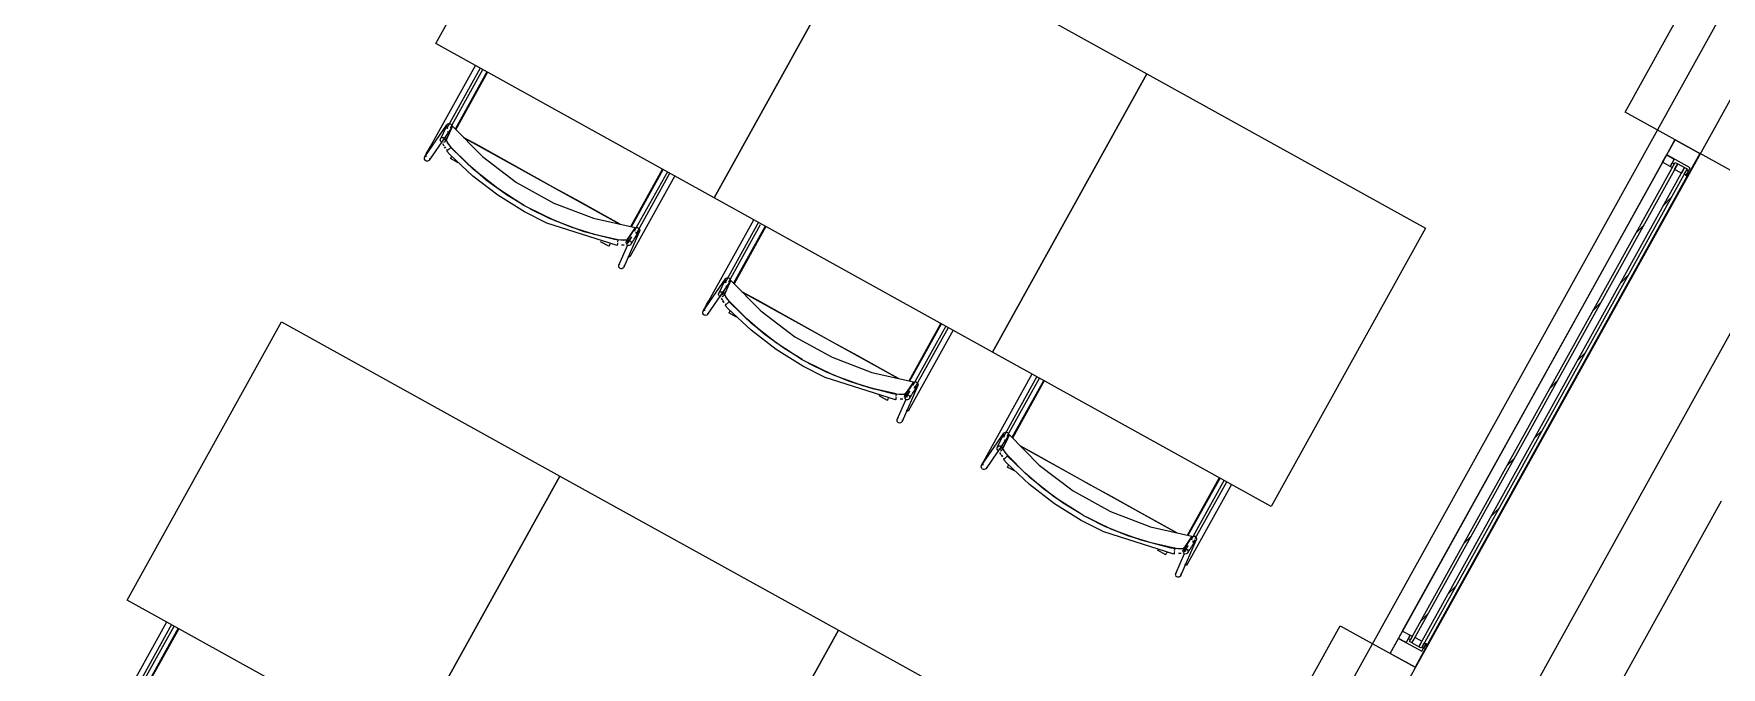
# Model space of a CAD drawing. Header units: metres. Extents: x 3.2 to 22.3, y 0.7 to 22.8.
# Drawn here: x 17.184 to 18.541, y 10.132 to 10.642 of the extents above; entities that cross this region are included whole.
import ezdxf

# ---------------------------------------------------------------- set-up
doc = ezdxf.new("R2010")
doc.units = ezdxf.units.M
for name, color, linetype in [('ARREDI', 9, 'Continuous'), ('INFISSI_VETRATE', 4, 'Continuous'), ('PARETI_STRUTTURE', 7, 'Continuous')]:
    doc.layers.add(name, color=color, linetype=linetype)

msp = doc.modelspace()

# ---------------------------------------------------------------- linework, layer by layer
at = {"layer": 'ARREDI'}
for points in [[(17.6312, 10.8579), (17.8551, 10.7339), (17.731, 10.51), (17.5072, 10.6341)], [(17.8551, 10.7339), (18.0789, 10.6098), (17.9548, 10.3859), (17.731, 10.51)], [(18.0789, 10.6098), (18.3028, 10.4857), (18.1787, 10.2618), (17.9548, 10.3859)], [(18.4969, 10.5446), (18.5036, 10.5567), (18.5235, 10.5456), (18.5134, 10.5273), (18.5122, 10.5279), (18.5157, 10.5341)], [(18.4969, 10.5446), (18.5029, 10.5412), (18.4996, 10.5353), (18.4935, 10.5386)], [(18.5013, 10.5343), (18.4996, 10.5353), (18.5012, 10.5381), (18.5029, 10.5372)], [(18.5087, 10.5299), (18.5032, 10.5329), (18.5057, 10.5374), (18.5112, 10.5343)], [(18.5143, 10.5316), (18.5124, 10.5282), (18.5109, 10.529), (18.5129, 10.5324)], [(17.6674, 10.4861), (17.667, 10.4831)], [(17.3831, 10.4103), (17.6069, 10.2862), (17.4828, 10.0623), (17.259, 10.1864)], [(17.8912, 10.362), (17.8908, 10.359)], [(17.6069, 10.2862), (17.8308, 10.1621), (17.7067, 9.9382), (17.4828, 10.0623)], [(18.1151, 10.2379), (18.1147, 10.2349)], [(17.8308, 10.1621), (18.0546, 10.038), (17.9305, 9.8142), (17.7067, 9.9382)], [(18.2812, 10.1556), (18.3, 10.1452), (18.3035, 10.1514), (18.3046, 10.1507), (18.2945, 10.1324), (18.2745, 10.1435)], [(18.2812, 10.1556), (18.2845, 10.1615), (18.2906, 10.1582), (18.2873, 10.1522)], [(18.2923, 10.1573), (18.2907, 10.1544), (18.289, 10.1553), (18.2906, 10.1582)], [(18.3, 10.1533), (18.2975, 10.1488), (18.292, 10.1519), (18.2945, 10.1564)], [(18.3014, 10.1477), (18.3, 10.1484), (18.3019, 10.1519), (18.3033, 10.1511)]]:
    msp.add_lwpolyline(points, close=True, dxfattribs=at)
for points in [[(17.5482, 10.6114), (17.5227, 10.5653)], [(17.5168, 10.5658), (17.5162, 10.5663), (17.5159, 10.5669), (17.5158, 10.5677), (17.5159, 10.5684), (17.5161, 10.5688), (17.5161, 10.5689), (17.5163, 10.5691), (17.5169, 10.5695), (17.5176, 10.5697)], [(17.5176, 10.5698), (17.5183, 10.5697), (17.519, 10.5695), (17.5196, 10.569), (17.52, 10.5683), (17.5201, 10.5676), (17.5199, 10.5668)], [(17.5125, 10.5544), (17.5117, 10.5547), (17.5112, 10.5552), (17.5108, 10.5558), (17.5107, 10.5566), (17.5107, 10.5566), (17.5108, 10.5573), (17.5109, 10.5574), (17.5112, 10.5579), (17.5118, 10.5584), (17.5125, 10.5586)], [(17.5125, 10.5586), (17.5132, 10.5586), (17.514, 10.5583), (17.5145, 10.5578), (17.5149, 10.5572), (17.515, 10.5565), (17.515, 10.5565), (17.5149, 10.5558), (17.5148, 10.5556), (17.5145, 10.5551), (17.5139, 10.5547), (17.5132, 10.5544)], [(17.5159, 10.5611), (17.5152, 10.5596), (17.5136, 10.5561)], [(17.5195, 10.5505), (17.5179, 10.5525), (17.5166, 10.5543), (17.5159, 10.5558), (17.5157, 10.5567)], [(17.5195, 10.5505), (17.518, 10.5524), (17.5167, 10.5543), (17.5159, 10.5558), (17.5158, 10.5566), (17.5182, 10.5621), (17.5206, 10.5675), (17.5447, 10.5431), (17.572, 10.5224), (17.602, 10.5058), (17.634, 10.4936), (17.6674, 10.4861), (17.6641, 10.4812), (17.6608, 10.4763)], [(17.5169, 10.5634), (17.5165, 10.5625)], [(17.5206, 10.5674), (17.5188, 10.566)], [(17.6553, 10.4888), (17.6427, 10.4958), (17.6226, 10.5069), (17.6024, 10.5181), (17.5822, 10.5293), (17.562, 10.5405), (17.5419, 10.5517), (17.5293, 10.5586)], [(17.5293, 10.5586), (17.6552, 10.4888)], [(17.5005, 10.5395), (17.4997, 10.5395), (17.499, 10.5398), (17.4985, 10.5403), (17.4981, 10.541), (17.498, 10.5417), (17.4981, 10.5424), (17.4983, 10.5429), (17.4983, 10.5429), (17.4985, 10.5431), (17.4991, 10.5435), (17.4998, 10.5438)], [(17.5028, 10.5513), (17.5028, 10.5513), (17.5029, 10.5513), (17.5031, 10.5511), (17.5036, 10.5509)], [(17.5042, 10.5506), (17.5036, 10.5509)], [(17.5129, 10.5533), (17.5137, 10.5518)], [(17.5136, 10.5519), (17.5129, 10.5533)], [(17.5142, 10.5511), (17.515, 10.5499)], [(17.5149, 10.55), (17.5142, 10.551)], [(17.5158, 10.5489), (17.5165, 10.5481)], [(17.5181, 10.5495), (17.5176, 10.549), (17.517, 10.5485), (17.5161, 10.5478), (17.5159, 10.5476)], [(17.5159, 10.5475), (17.5159, 10.5476)], [(17.5181, 10.5495), (17.5186, 10.55), (17.5189, 10.5503), (17.5191, 10.5504)], [(17.52, 10.5435), (17.5197, 10.5429), (17.5193, 10.5423), (17.5191, 10.5419), (17.519, 10.5416)], [(17.5781, 10.5039), (17.5638, 10.5126), (17.548, 10.524), (17.5333, 10.5367), (17.5195, 10.5505)], [(17.5781, 10.5039), (17.5639, 10.5125), (17.5481, 10.524), (17.5333, 10.5366), (17.5196, 10.5504)], [(17.5023, 10.5416), (17.5021, 10.5409), (17.5019, 10.5404), (17.5019, 10.5404), (17.5018, 10.5402), (17.5012, 10.5398), (17.5005, 10.5395)], [(17.6645, 10.4867), (17.69, 10.5328)], [(17.5976, 10.4938), (17.583, 10.5012)], [(17.583, 10.5012), (17.5976, 10.4938)], [(17.6534, 10.4762), (17.6345, 10.4805), (17.6159, 10.4864), (17.5981, 10.4936)], [(17.6536, 10.4762), (17.6346, 10.4805), (17.616, 10.4864), (17.5982, 10.4936)], [(17.6535, 10.4745), (17.6536, 10.4751), (17.6537, 10.4756), (17.6537, 10.4758)], [(17.6608, 10.4763), (17.66, 10.4759), (17.6583, 10.4758), (17.656, 10.4759), (17.6536, 10.4762)], [(17.6608, 10.4763), (17.66, 10.4759), (17.6584, 10.4757), (17.6561, 10.4759), (17.6536, 10.4762)], [(17.6601, 10.4736), (17.6601, 10.4744), (17.6604, 10.4749), (17.6605, 10.475), (17.661, 10.4755), (17.661, 10.4755), (17.6617, 10.4758), (17.6624, 10.4758), (17.6631, 10.4756), (17.6637, 10.4752), (17.6641, 10.4745)], [(17.6644, 10.4785), (17.6636, 10.4773), (17.6602, 10.4724)], [(17.6672, 10.4852), (17.6677, 10.4857), (17.6684, 10.486), (17.6692, 10.486), (17.6699, 10.4858), (17.6705, 10.4854), (17.6709, 10.4848)], [(17.6709, 10.4848), (17.6711, 10.484), (17.671, 10.4833), (17.6709, 10.4831), (17.6709, 10.483), (17.6707, 10.4826), (17.6701, 10.4821), (17.6694, 10.4818), (17.6687, 10.4818), (17.668, 10.482)], [(17.772, 10.4873), (17.7465, 10.4413)], [(17.6463, 10.471), (17.6465, 10.4713), (17.6467, 10.4717), (17.647, 10.4723), (17.6474, 10.4729)], [(17.6533, 10.4738), (17.6532, 10.473), (17.6531, 10.4724), (17.653, 10.4719), (17.653, 10.4716), (17.653, 10.4716), (17.653, 10.4716), (17.653, 10.4718)], [(17.6586, 10.472), (17.6578, 10.4719), (17.6565, 10.472)], [(17.6578, 10.4719), (17.6565, 10.472)], [(17.6642, 10.4745), (17.6643, 10.4738), (17.6642, 10.4731), (17.664, 10.4725), (17.6639, 10.4724), (17.6634, 10.4719), (17.6634, 10.4719), (17.6627, 10.4716), (17.662, 10.4716), (17.6612, 10.4718), (17.6607, 10.4723)], [(17.6623, 10.4629), (17.6618, 10.4632)], [(17.663, 10.4625), (17.6628, 10.4626), (17.6623, 10.4629)], [(17.6631, 10.4625), (17.6631, 10.4625)], [(17.6544, 10.4542), (17.6542, 10.4549), (17.6543, 10.4557), (17.6544, 10.4559), (17.6544, 10.4559), (17.6546, 10.4563), (17.6551, 10.4569)], [(17.6583, 10.4559), (17.6585, 10.4552), (17.6584, 10.4544), (17.6583, 10.4542), (17.6583, 10.4542), (17.6581, 10.4538), (17.6575, 10.4533), (17.6568, 10.453), (17.6561, 10.4529), (17.6554, 10.4531), (17.6548, 10.4536), (17.6544, 10.4542)], [(17.7363, 10.4304), (17.7356, 10.4306), (17.735, 10.4311), (17.7346, 10.4318), (17.7345, 10.4325), (17.7345, 10.4325), (17.7347, 10.4332), (17.7347, 10.4333), (17.735, 10.4338), (17.7356, 10.4343), (17.7363, 10.4345)], [(17.7363, 10.4345), (17.7371, 10.4345), (17.7378, 10.4342), (17.7384, 10.4338), (17.7387, 10.4331), (17.7389, 10.4324), (17.7389, 10.4324), (17.7387, 10.4317), (17.7387, 10.4315), (17.7383, 10.431), (17.7378, 10.4306), (17.737, 10.4303)], [(17.7373, 10.4316), (17.739, 10.4355), (17.7397, 10.437)], [(17.7407, 10.4417), (17.7401, 10.4422), (17.7397, 10.4429), (17.7396, 10.4436), (17.7398, 10.4443), (17.74, 10.4448), (17.74, 10.4448), (17.7401, 10.445), (17.7407, 10.4454), (17.7414, 10.4457)], [(17.7434, 10.4264), (17.7418, 10.4283), (17.7405, 10.4302), (17.7397, 10.4317), (17.7396, 10.4326), (17.742, 10.438), (17.7444, 10.4434), (17.7685, 10.419), (17.7958, 10.3983), (17.8258, 10.3817), (17.8578, 10.3695), (17.8912, 10.362), (17.8879, 10.3571), (17.8846, 10.3522)], [(17.7408, 10.4393), (17.7404, 10.4384)], [(17.7414, 10.4457), (17.7422, 10.4457), (17.7429, 10.4454), (17.7434, 10.4449), (17.7438, 10.4442), (17.7439, 10.4435), (17.7438, 10.4427)], [(17.7444, 10.4434), (17.7427, 10.4419)], [(17.8791, 10.3647), (17.8666, 10.3717), (17.8464, 10.3828), (17.8262, 10.394), (17.806, 10.4052), (17.7858, 10.4164), (17.7657, 10.4276), (17.7532, 10.4345)], [(17.7532, 10.4345), (17.8791, 10.3647)], [(17.7267, 10.4272), (17.7267, 10.4272), (17.7267, 10.4272), (17.727, 10.427), (17.7274, 10.4268)], [(17.728, 10.4265), (17.7274, 10.4268)], [(17.7375, 10.4278), (17.7367, 10.4292)], [(17.7368, 10.4292), (17.7375, 10.4277)], [(17.738, 10.427), (17.7388, 10.4258)], [(17.7388, 10.4259), (17.738, 10.427)], [(17.7434, 10.4264), (17.7417, 10.4284), (17.7404, 10.4303), (17.7397, 10.4317), (17.7396, 10.4326)], [(17.7397, 10.4248), (17.7404, 10.424)], [(17.7397, 10.4235), (17.7398, 10.4235)], [(17.742, 10.4254), (17.7414, 10.4249), (17.7409, 10.4244), (17.74, 10.4237), (17.7398, 10.4235)], [(17.742, 10.4254), (17.7424, 10.4259), (17.7428, 10.4262), (17.743, 10.4263)], [(17.8018, 10.3799), (17.7877, 10.3885), (17.7719, 10.3999), (17.7571, 10.4126), (17.7434, 10.4264)], [(17.8018, 10.3799), (17.7877, 10.3885), (17.7719, 10.3999), (17.7572, 10.4125), (17.7435, 10.4263)], [(17.7243, 10.4154), (17.7236, 10.4155), (17.7229, 10.4157), (17.7223, 10.4162), (17.7219, 10.4169), (17.7218, 10.4176), (17.7219, 10.4184), (17.7222, 10.4188), (17.7222, 10.4188), (17.7223, 10.419), (17.7229, 10.4195), (17.7236, 10.4197)], [(17.7261, 10.4175), (17.726, 10.4168), (17.7257, 10.4164), (17.7257, 10.4163), (17.7256, 10.4161), (17.725, 10.4157), (17.7243, 10.4154)], [(17.7439, 10.4194), (17.7435, 10.4188), (17.7432, 10.4182), (17.7429, 10.4178), (17.7428, 10.4176)], [(17.8883, 10.3627), (17.9138, 10.4087)], [(17.8214, 10.3698), (17.8068, 10.3771)], [(17.8068, 10.3771), (17.8214, 10.3697)], [(17.8773, 10.3522), (17.8583, 10.3565), (17.8398, 10.3623), (17.822, 10.3695)], [(17.8774, 10.3521), (17.8584, 10.3564), (17.8398, 10.3623), (17.822, 10.3695)], [(17.8882, 10.3545), (17.8874, 10.3533), (17.8841, 10.3483)], [(17.891, 10.3611), (17.8916, 10.3616), (17.8923, 10.3619), (17.893, 10.362), (17.8937, 10.3618), (17.8943, 10.3613), (17.8948, 10.3607)], [(17.8948, 10.3607), (17.8949, 10.3599), (17.8948, 10.3592), (17.8948, 10.359), (17.8948, 10.359), (17.8945, 10.3585), (17.894, 10.358), (17.8933, 10.3577), (17.8925, 10.3577), (17.8918, 10.3579)], [(17.9959, 10.3632), (17.9704, 10.3172)], [(17.8702, 10.347), (17.8703, 10.3472), (17.8705, 10.3476), (17.8709, 10.3482), (17.8712, 10.3488)], [(17.8772, 10.3497), (17.8771, 10.349), (17.877, 10.3483), (17.8769, 10.3478), (17.8768, 10.3475), (17.8768, 10.3475), (17.8768, 10.3475), (17.8769, 10.3477)], [(17.8773, 10.3504), (17.8774, 10.351), (17.8775, 10.3515), (17.8775, 10.3517)], [(17.8846, 10.3522), (17.8838, 10.3518), (17.8821, 10.3517), (17.8798, 10.3518), (17.8774, 10.3521)], [(17.8846, 10.3522), (17.8839, 10.3518), (17.8822, 10.3517), (17.88, 10.3518), (17.8774, 10.3521)], [(17.8825, 10.3479), (17.8816, 10.3479), (17.8804, 10.3479)], [(17.8817, 10.3478), (17.8804, 10.3479)], [(17.8839, 10.3496), (17.884, 10.3503), (17.8842, 10.3508), (17.8843, 10.351), (17.8848, 10.3515), (17.8848, 10.3515), (17.8855, 10.3517), (17.8863, 10.3518), (17.887, 10.3515), (17.8876, 10.3511), (17.888, 10.3505)], [(17.888, 10.3504), (17.8882, 10.3497), (17.8881, 10.349), (17.8879, 10.3485), (17.8878, 10.3483), (17.8873, 10.3479), (17.8872, 10.3478), (17.8865, 10.3476), (17.8858, 10.3475), (17.8851, 10.3478), (17.8845, 10.3482)], [(17.8862, 10.3388), (17.8856, 10.3391)], [(17.8782, 10.3301), (17.878, 10.3309), (17.8781, 10.3316), (17.8782, 10.3318), (17.8782, 10.3318), (17.8784, 10.3323), (17.879, 10.3328)], [(17.8822, 10.3318), (17.8823, 10.3311), (17.8822, 10.3303), (17.8822, 10.3301), (17.8822, 10.3301), (17.8819, 10.3297), (17.8814, 10.3292), (17.8807, 10.3289), (17.8799, 10.3288), (17.8792, 10.3291), (17.8786, 10.3295), (17.8782, 10.3301)], [(17.8869, 10.3384), (17.8866, 10.3385), (17.8862, 10.3388)], [(17.8869, 10.3384), (17.8869, 10.3384)], [(17.9611, 10.3075), (17.9629, 10.3114), (17.9636, 10.3129)], [(17.9645, 10.3176), (17.9639, 10.3181), (17.9636, 10.3188), (17.9634, 10.3195), (17.9636, 10.3202), (17.9638, 10.3207), (17.9638, 10.3207), (17.964, 10.3209), (17.9646, 10.3213), (17.9653, 10.3216)], [(17.9672, 10.3024), (17.9656, 10.3042), (17.9643, 10.3061), (17.9636, 10.3076), (17.9634, 10.3085), (17.9659, 10.3139), (17.9683, 10.3193), (17.9923, 10.2949), (18.0197, 10.2742), (18.0496, 10.2576), (18.0817, 10.2454), (18.115, 10.2379), (18.1118, 10.233), (18.1085, 10.2281)], [(17.9646, 10.3152), (17.9642, 10.3144)], [(17.9653, 10.3216), (17.966, 10.3216), (17.9667, 10.3213), (17.9673, 10.3208), (17.9676, 10.3201), (17.9678, 10.3194), (17.9676, 10.3187)], [(17.9683, 10.3193), (17.9665, 10.3178)], [(17.9505, 10.3031), (17.9505, 10.3031), (17.9505, 10.3031), (17.9508, 10.303), (17.9513, 10.3027)], [(17.9518, 10.3024), (17.9513, 10.3027)], [(17.9601, 10.3063), (17.9594, 10.3065), (17.9589, 10.307), (17.9585, 10.3077), (17.9584, 10.3084), (17.9584, 10.3085), (17.9585, 10.3091), (17.9586, 10.3092), (17.9589, 10.3097), (17.9595, 10.3102), (17.9602, 10.3104)], [(17.9602, 10.3104), (17.9609, 10.3104), (17.9616, 10.3102), (17.9622, 10.3097), (17.9626, 10.309), (17.9627, 10.3083), (17.9627, 10.3083), (17.9626, 10.3076), (17.9625, 10.3074), (17.9622, 10.307), (17.9616, 10.3065), (17.9609, 10.3063)], [(17.9613, 10.3037), (17.9606, 10.3052)], [(17.9606, 10.3051), (17.9614, 10.3036)], [(17.9619, 10.3029), (17.9627, 10.3017)], [(17.9626, 10.3018), (17.9619, 10.3029)], [(17.9672, 10.3024), (17.9656, 10.3043), (17.9643, 10.3062), (17.9635, 10.3076), (17.9634, 10.3085)], [(17.9635, 10.3008), (17.9642, 10.2999)], [(17.9658, 10.3014), (17.9653, 10.3009), (17.9647, 10.3004), (17.9638, 10.2996), (17.9636, 10.2994)], [(17.9636, 10.2994), (17.9636, 10.2994)], [(17.9658, 10.3014), (17.9663, 10.3018), (17.9666, 10.3021), (17.9668, 10.3022)], [(18.0258, 10.2557), (18.0115, 10.2644), (17.9957, 10.2758), (17.9809, 10.2885), (17.9672, 10.3024)], [(18.0258, 10.2557), (18.0115, 10.2644), (17.9958, 10.2758), (17.981, 10.2884), (17.9673, 10.3022)], [(18.0299, 10.2811), (18.0097, 10.2923), (17.9895, 10.3035), (17.977, 10.3104)], [(17.977, 10.3104), (18.1029, 10.2406)], [(17.9481, 10.2914), (17.9474, 10.2914), (17.9467, 10.2917), (17.9461, 10.2922), (17.9458, 10.2928), (17.9456, 10.2935), (17.9458, 10.2943), (17.946, 10.2947), (17.946, 10.2947), (17.9462, 10.2949), (17.9468, 10.2954), (17.9475, 10.2956)], [(17.95, 10.2934), (17.9498, 10.2927), (17.9496, 10.2923), (17.9496, 10.2923), (17.9494, 10.2921), (17.9489, 10.2916), (17.9481, 10.2914)], [(17.9677, 10.2954), (17.9673, 10.2947), (17.967, 10.2941), (17.9668, 10.2937), (17.9667, 10.2935)], [(18.0304, 10.2808), (18.0501, 10.2699), (18.0703, 10.2587), (18.0901, 10.2478)], [(18.1121, 10.2386), (18.1377, 10.2846)], [(18.0452, 10.2457), (18.0307, 10.253)], [(18.0307, 10.253), (18.0453, 10.2457)], [(18.1011, 10.2281), (18.0822, 10.2324), (18.0636, 10.2382), (18.0458, 10.2454)], [(18.1013, 10.228), (18.0823, 10.2324), (18.0637, 10.2382), (18.0459, 10.2454)], [(18.1029, 10.2406), (18.0904, 10.2476)], [(18.1149, 10.237), (18.1154, 10.2376), (18.1161, 10.2378), (18.1169, 10.2379), (18.1176, 10.2377), (18.1182, 10.2372), (18.1186, 10.2366)], [(18.1186, 10.2366), (18.1188, 10.2359), (18.1187, 10.2351), (18.1186, 10.2349), (18.1186, 10.2349), (18.1183, 10.2345), (18.1178, 10.2339), (18.1171, 10.2337), (18.1164, 10.2336), (18.1156, 10.2338)], [(18.094, 10.2229), (18.0941, 10.2231), (18.0944, 10.2235), (18.0947, 10.2241), (18.0951, 10.2247)], [(18.101, 10.2256), (18.1009, 10.2249), (18.1008, 10.2242), (18.1007, 10.2237), (18.1007, 10.2234), (18.1007, 10.2234), (18.1007, 10.2234), (18.1007, 10.2236)], [(18.1011, 10.2263), (18.1013, 10.227), (18.1013, 10.2274), (18.1014, 10.2276)], [(18.1085, 10.2281), (18.1077, 10.2277), (18.106, 10.2276), (18.1037, 10.2277), (18.1013, 10.2281)], [(18.1085, 10.2281), (18.1077, 10.2277), (18.1061, 10.2276), (18.1038, 10.2277), (18.1013, 10.228)], [(18.1063, 10.2238), (18.1055, 10.2238), (18.1042, 10.2238)], [(18.1055, 10.2238), (18.1042, 10.2238)], [(18.1077, 10.2255), (18.1078, 10.2262), (18.1081, 10.2267), (18.1082, 10.2269), (18.1087, 10.2274), (18.1087, 10.2274), (18.1094, 10.2276), (18.1101, 10.2277), (18.1108, 10.2275), (18.1114, 10.227), (18.1118, 10.2264)], [(18.112, 10.2304), (18.1112, 10.2292), (18.1079, 10.2243)], [(18.1118, 10.2264), (18.112, 10.2256), (18.1119, 10.2249), (18.1117, 10.2244), (18.1116, 10.2242), (18.1111, 10.2238), (18.1111, 10.2238), (18.1104, 10.2235), (18.1097, 10.2234), (18.1089, 10.2237), (18.1083, 10.2241)], [(18.102, 10.2061), (18.1019, 10.2068), (18.102, 10.2075), (18.102, 10.2077), (18.102, 10.2078), (18.1023, 10.2082), (18.1028, 10.2087)], [(18.106, 10.2077), (18.1062, 10.207), (18.1061, 10.2063), (18.106, 10.206), (18.106, 10.206), (18.1058, 10.2056), (18.1052, 10.2051), (18.1045, 10.2048), (18.1038, 10.2048), (18.103, 10.205), (18.1024, 10.2054), (18.102, 10.206)], [(18.11, 10.2147), (18.1094, 10.215)], [(18.1107, 10.2143), (18.1105, 10.2145), (18.11, 10.2147)], [(18.1108, 10.2143), (18.1108, 10.2143)], [(17.3, 10.1637), (17.2745, 10.1177)]]:
    msp.add_lwpolyline(points, dxfattribs=at)
at = {"layer": 'INFISSI_VETRATE'}
for points in [[(18.5005, 10.5102), (18.4945, 10.5041)], [(18.4783, 10.4879), (18.4722, 10.4819)], [(18.4659, 10.4477), (18.4598, 10.4416)], [(18.4437, 10.4255), (18.4376, 10.4194)], [(18.4312, 10.3852), (18.4252, 10.3792)], [(18.409, 10.363), (18.403, 10.3569)], [(18.3966, 10.3227), (18.3906, 10.3167)], [(18.3744, 10.3005), (18.3683, 10.2945)], [(18.362, 10.2603), (18.3559, 10.2542)], [(18.3398, 10.238), (18.3337, 10.232)], [(18.3274, 10.1978), (18.3213, 10.1917)], [(18.3051, 10.1756), (18.2991, 10.1695)]]:
    msp.add_lwpolyline(points, dxfattribs=at)
at = {"layer": 'PARETI_STRUTTURE'}
for points in [[(21.7069, 16.288), (16.6481, 7.1621)], [(18.9283, 11.3567), (17.9308, 9.5574)], [(18.4891, 10.5647), (18.4633, 10.579), (18.6733, 10.9578)], [(18.7335, 10.9244), (18.7907, 10.8928), (18.5807, 10.5139), (18.5236, 10.5456)], [(17.5028, 10.5513), (17.5389, 10.6165)], [(17.5427, 10.6144), (17.5156, 10.5654)], [(17.519, 10.5664), (17.5449, 10.6132)], [(17.5487, 10.6111), (17.5231, 10.5649)], [(17.4983, 10.5429), (17.5161, 10.5688)], [(17.5197, 10.5664), (17.5019, 10.5404)], [(17.5159, 10.5681), (17.5109, 10.5574)], [(17.5143, 10.5579), (17.5152, 10.5596)], [(17.5198, 10.5662), (17.5198, 10.5661), (17.5197, 10.566), (17.5197, 10.5658), (17.5196, 10.5657), (17.5195, 10.5656), (17.5195, 10.5655), (17.5194, 10.5654), (17.5194, 10.5653), (17.5193, 10.5651), (17.5193, 10.565), (17.5192, 10.5649), (17.5192, 10.5648), (17.519, 10.5645), (17.519, 10.5644), (17.5189, 10.5643), (17.5189, 10.5642), (17.5188, 10.5641), (17.5188, 10.5639), (17.5187, 10.5638), (17.5186, 10.5637), (17.5186, 10.5636), (17.5185, 10.5635), (17.5185, 10.5633), (17.5184, 10.5632), (17.5183, 10.563), (17.5183, 10.5629), (17.5182, 10.5628), (17.5181, 10.5626), (17.5181, 10.5625), (17.518, 10.5624), (17.518, 10.5623), (17.5179, 10.5622), (17.5179, 10.562), (17.5178, 10.5619), (17.5178, 10.5618), (17.5177, 10.5617), (17.5176, 10.5614), (17.5175, 10.5613), (17.5175, 10.5612), (17.5174, 10.5611), (17.5173, 10.561), (17.5173, 10.5609), (17.5172, 10.5607), (17.5172, 10.5606), (17.5171, 10.5605), (17.5171, 10.5604), (17.517, 10.5603), (17.517, 10.5602), (17.5168, 10.5599), (17.5168, 10.5598), (17.5167, 10.5597), (17.5167, 10.5596), (17.5166, 10.5594), (17.5166, 10.5593), (17.5165, 10.5592), (17.5165, 10.5591), (17.5164, 10.559), (17.5163, 10.5588), (17.5163, 10.5587), (17.5162, 10.5586), (17.5161, 10.5584), (17.5161, 10.5583), (17.516, 10.5581), (17.516, 10.558), (17.5159, 10.5579), (17.5158, 10.5578), (17.5158, 10.5577), (17.5157, 10.5575), (17.5157, 10.5574), (17.5156, 10.5573), (17.5155, 10.5571), (17.5154, 10.5569), (17.5154, 10.5568), (17.5153, 10.5567), (17.5153, 10.5566), (17.5152, 10.5565), (17.5152, 10.5563), (17.5151, 10.5562), (17.5151, 10.5561), (17.515, 10.556), (17.5149, 10.5559), (17.5149, 10.5558), (17.5148, 10.5556), (17.5148, 10.5556)], [(18.5235, 10.5456), (18.4891, 10.5647)], [(17.4982, 10.5427), (17.4988, 10.5439), (17.4995, 10.5453), (17.5011, 10.5481), (17.5028, 10.5513)], [(17.5784, 10.4987), (17.557, 10.5121), (17.5369, 10.5275), (17.5185, 10.5448), (17.5159, 10.5475)], [(17.5805, 10.5025), (17.578, 10.5039), (17.5569, 10.5174), (17.5372, 10.533), (17.5191, 10.5504)], [(18.5236, 10.5456), (18.409, 10.339)], [(18.4936, 10.5386), (18.5032, 10.5561)], [(17.5252, 10.5382), (17.519, 10.5416)], [(17.6639, 10.4869), (17.6895, 10.533)], [(17.6933, 10.5309), (17.667, 10.4836)], [(17.6698, 10.4836), (17.6954, 10.5297)], [(18.2845, 10.1616), (18.4936, 10.5386)], [(18.2847, 10.1618), (18.4934, 10.5384)], [(18.5057, 10.5374), (18.292, 10.1519), (18.2899, 10.153), (18.5036, 10.5385)], [(17.6992, 10.5276), (17.6631, 10.4625)], [(18.3046, 10.1507), (18.5134, 10.5273)], [(18.5134, 10.5273), (18.3046, 10.1507)], [(17.6537, 10.4758), (17.6508, 10.4764), (17.6265, 10.4827), (17.603, 10.4915), (17.5805, 10.5025)], [(17.653, 10.4716), (17.5965, 10.4896), (17.5784, 10.4987)], [(17.7267, 10.4272), (17.7628, 10.4924)], [(17.7666, 10.4903), (17.7394, 10.4414)], [(17.7428, 10.4423), (17.7683, 10.4884)], [(17.6463, 10.471), (17.6396, 10.4747)], [(17.6709, 10.4831), (17.6583, 10.4542)], [(17.6667, 10.4848), (17.6604, 10.4749)], [(17.6621, 10.4737), (17.664, 10.4779)], [(17.6631, 10.4766), (17.6626, 10.4757)], [(17.664, 10.4725), (17.6641, 10.4726), (17.6645, 10.4733), (17.6645, 10.4734), (17.6646, 10.4735), (17.6652, 10.4745), (17.6653, 10.4746), (17.6658, 10.4754), (17.6659, 10.4755), (17.666, 10.4756), (17.6666, 10.4766), (17.6667, 10.4767), (17.6672, 10.4775), (17.6672, 10.4776), (17.6673, 10.4777), (17.6679, 10.4787), (17.668, 10.4788), (17.6685, 10.4796), (17.6686, 10.4797), (17.6687, 10.4798), (17.6687, 10.4799), (17.6693, 10.4808), (17.6694, 10.4809), (17.6699, 10.4817), (17.6699, 10.4818), (17.67, 10.4819), (17.6701, 10.482), (17.6704, 10.4824), (17.6709, 10.4831)], [(17.6665, 10.4838), (17.6669, 10.4848)], [(17.6683, 10.4808), (17.6697, 10.4834)], [(17.7725, 10.487), (17.7469, 10.4408)], [(18.594, 10.4841), (18.489, 10.2947)], [(17.6543, 10.4559), (17.6614, 10.4722)], [(17.7222, 10.4188), (17.74, 10.4448)], [(17.7436, 10.4423), (17.7257, 10.4163)], [(17.7398, 10.444), (17.7347, 10.4333)], [(17.7381, 10.4339), (17.739, 10.4355)], [(17.7437, 10.4421), (17.7436, 10.442), (17.7436, 10.4419), (17.7435, 10.4418), (17.7434, 10.4416), (17.7434, 10.4415), (17.7433, 10.4414), (17.7433, 10.4413), (17.7432, 10.4412), (17.7432, 10.441), (17.7431, 10.4409), (17.7431, 10.4408), (17.743, 10.4407), (17.7429, 10.4406), (17.7429, 10.4404), (17.7428, 10.4403), (17.7428, 10.4402), (17.7427, 10.4401), (17.7426, 10.44), (17.7426, 10.4399), (17.7425, 10.4397), (17.7425, 10.4396), (17.7424, 10.4395), (17.7424, 10.4394), (17.7423, 10.4393), (17.7423, 10.4392), (17.7421, 10.4389), (17.7421, 10.4388), (17.742, 10.4387), (17.742, 10.4386), (17.7419, 10.4384), (17.7419, 10.4383), (17.7418, 10.4382), (17.7418, 10.4381), (17.7417, 10.438), (17.7416, 10.4378), (17.7416, 10.4377), (17.7415, 10.4376), (17.7414, 10.4374), (17.7414, 10.4373), (17.7413, 10.4371), (17.7412, 10.437), (17.7412, 10.4369), (17.7411, 10.4368), (17.7411, 10.4367), (17.741, 10.4365), (17.741, 10.4364), (17.7409, 10.4363), (17.7409, 10.4362), (17.7408, 10.4361), (17.7407, 10.4358), (17.7406, 10.4357), (17.7406, 10.4356), (17.7405, 10.4355), (17.7405, 10.4353), (17.7404, 10.4352), (17.7404, 10.4351), (17.7403, 10.435), (17.7402, 10.4349), (17.7402, 10.4348), (17.7401, 10.4346), (17.7401, 10.4345), (17.74, 10.4343), (17.7399, 10.4342), (17.7399, 10.434), (17.7398, 10.4339), (17.7397, 10.4338), (17.7397, 10.4337), (17.7396, 10.4336), (17.7396, 10.4335), (17.7395, 10.4333), (17.7395, 10.4332), (17.7393, 10.433), (17.7393, 10.4329), (17.7392, 10.4327), (17.7392, 10.4326), (17.7391, 10.4325), (17.7391, 10.4324), (17.739, 10.4323), (17.739, 10.4322), (17.7389, 10.432), (17.7388, 10.4319), (17.7388, 10.4318), (17.7387, 10.4317), (17.7387, 10.4316), (17.7387, 10.4315)], [(17.722, 10.4186), (17.7226, 10.4198), (17.7234, 10.4212), (17.7249, 10.4241), (17.7267, 10.4272)], [(17.8023, 10.3746), (17.7808, 10.388), (17.7607, 10.4034), (17.7423, 10.4207), (17.7397, 10.4235)], [(17.8044, 10.3784), (17.8018, 10.3798), (17.7807, 10.3933), (17.761, 10.4089), (17.743, 10.4263)], [(17.749, 10.4141), (17.7428, 10.4175)], [(17.8877, 10.3628), (17.9133, 10.4089)], [(17.9231, 10.4036), (17.8869, 10.3384)], [(17.9171, 10.4068), (17.8909, 10.3595)], [(17.8937, 10.3595), (17.9193, 10.4056)], [(17.8768, 10.3475), (17.8203, 10.3655), (17.8023, 10.3746)], [(17.8775, 10.3517), (17.8746, 10.3523), (17.8504, 10.3587), (17.8269, 10.3674), (17.8044, 10.3784)], [(17.9505, 10.3031), (17.9866, 10.3683)], [(17.9904, 10.3662), (17.9633, 10.3173)], [(17.8947, 10.359), (17.8822, 10.3301)], [(17.8906, 10.3607), (17.8842, 10.3508)], [(17.8859, 10.3496), (17.8878, 10.3539)], [(17.8878, 10.3485), (17.8879, 10.3485), (17.8883, 10.3492), (17.8884, 10.3493), (17.8885, 10.3494), (17.889, 10.3503), (17.8891, 10.3504), (17.8897, 10.3513), (17.8897, 10.3514), (17.8898, 10.3515), (17.8904, 10.3525), (17.8905, 10.3526), (17.891, 10.3534), (17.8911, 10.3535), (17.8912, 10.3536), (17.8918, 10.3546), (17.8919, 10.3547), (17.8924, 10.3555), (17.8924, 10.3556), (17.8925, 10.3557), (17.8926, 10.3558), (17.8931, 10.3567), (17.8932, 10.3568), (17.8937, 10.3576), (17.8938, 10.3577), (17.8938, 10.3578), (17.8939, 10.3579), (17.8942, 10.3583), (17.8948, 10.359)], [(17.8904, 10.3597), (17.8908, 10.3607)], [(17.8921, 10.3567), (17.8936, 10.3593)], [(17.9666, 10.3182), (17.9926, 10.365)], [(17.9964, 10.3629), (17.9708, 10.3167)], [(17.8702, 10.3469), (17.8635, 10.3506)], [(17.8782, 10.3318), (17.8853, 10.3481)], [(17.887, 10.3525), (17.8865, 10.3516)], [(18.409, 10.339), (18.2945, 10.1324)], [(17.946, 10.2947), (17.9638, 10.3207)], [(17.9674, 10.3182), (17.9496, 10.2923)], [(17.9636, 10.3199), (17.9586, 10.3093)], [(17.9675, 10.318), (17.9674, 10.3179), (17.9674, 10.3178), (17.9673, 10.3177), (17.9673, 10.3176), (17.9672, 10.3174), (17.9672, 10.3173), (17.9671, 10.3172), (17.9671, 10.3171), (17.967, 10.317), (17.9669, 10.3168), (17.9669, 10.3167), (17.9668, 10.3166), (17.9668, 10.3165), (17.9667, 10.3164), (17.9667, 10.3163), (17.9666, 10.3161), (17.9665, 10.316), (17.9665, 10.3159), (17.9664, 10.3158), (17.9664, 10.3157), (17.9663, 10.3155), (17.9663, 10.3154), (17.9662, 10.3153), (17.9662, 10.3152), (17.9661, 10.3151), (17.966, 10.3148), (17.9659, 10.3147), (17.9659, 10.3146), (17.9658, 10.3145), (17.9658, 10.3143), (17.9657, 10.3142), (17.9657, 10.3141), (17.9656, 10.314), (17.9655, 10.3139), (17.9655, 10.3138), (17.9654, 10.3135), (17.9653, 10.3134), (17.9653, 10.3133), (17.9652, 10.3132), (17.9652, 10.313), (17.9651, 10.3129), (17.965, 10.3128), (17.965, 10.3127), (17.9649, 10.3126), (17.9649, 10.3125), (17.9648, 10.3123), (17.9648, 10.3122), (17.9646, 10.312), (17.9646, 10.3119), (17.9645, 10.3117), (17.9645, 10.3116), (17.9644, 10.3115), (17.9644, 10.3114), (17.9643, 10.3113), (17.9643, 10.3112), (17.9642, 10.311), (17.9641, 10.3109), (17.9641, 10.3108), (17.964, 10.3107), (17.9639, 10.3104), (17.9639, 10.3103), (17.9638, 10.3102), (17.9638, 10.3101), (17.9637, 10.31), (17.9636, 10.3098), (17.9636, 10.3097), (17.9635, 10.3096), (17.9635, 10.3095), (17.9634, 10.3094), (17.9634, 10.3093), (17.9633, 10.3091), (17.9632, 10.3089), (17.9631, 10.3088), (17.9631, 10.3087), (17.963, 10.3085), (17.963, 10.3084), (17.9629, 10.3083), (17.9629, 10.3082), (17.9628, 10.3081), (17.9627, 10.3079), (17.9627, 10.3078), (17.9626, 10.3077), (17.9626, 10.3076), (17.9625, 10.3075), (17.9625, 10.3074)], [(17.9458, 10.2945), (17.9465, 10.2957), (17.9472, 10.2971), (17.9488, 10.3), (17.9505, 10.3031)], [(17.962, 10.3098), (17.9629, 10.3114)], [(18.0261, 10.2505), (18.0046, 10.2639), (17.9846, 10.2793), (17.9662, 10.2966), (17.9636, 10.2994)], [(18.0282, 10.2543), (18.0257, 10.2557), (18.0045, 10.2692), (17.9849, 10.2848), (17.9668, 10.3023)], [(17.9729, 10.29), (17.9666, 10.2934)], [(18.1116, 10.2387), (18.1372, 10.2849)], [(18.489, 10.2947), (18.384, 10.1053), (18.4357, 10.0766), (18.4261, 10.0594), (18.3745, 10.088), (18.384, 10.1053)], [(18.1469, 10.2795), (18.1108, 10.2143)], [(18.141, 10.2828), (18.1147, 10.2354)], [(18.1178, 10.2359), (18.1431, 10.2816)], [(18.5407, 10.266), (18.4309, 10.068)], [(18.1006, 10.2234), (18.0442, 10.2414), (18.0261, 10.2505)], [(18.1014, 10.2277), (18.0985, 10.2282), (18.0742, 10.2346), (18.0507, 10.2433), (18.0282, 10.2543)], [(18.1186, 10.2349), (18.106, 10.206)], [(18.1144, 10.2366), (18.1081, 10.2267)], [(18.1117, 10.2244), (18.1117, 10.2244), (18.1122, 10.2251), (18.1122, 10.2252), (18.1123, 10.2253), (18.1129, 10.2262), (18.1129, 10.2263), (18.1135, 10.2272), (18.1136, 10.2273), (18.1137, 10.2274), (18.1143, 10.2284), (18.1144, 10.2285), (18.1148, 10.2293), (18.1149, 10.2294), (18.115, 10.2295), (18.1156, 10.2305), (18.1157, 10.2306), (18.1162, 10.2314), (18.1163, 10.2315), (18.1163, 10.2316), (18.1164, 10.2317), (18.117, 10.2326), (18.1171, 10.2327), (18.1175, 10.2335), (18.1176, 10.2336), (18.1177, 10.2337), (18.1178, 10.2338), (18.118, 10.2343), (18.1186, 10.2349)], [(18.1142, 10.2356), (18.1146, 10.2366)], [(18.116, 10.2326), (18.1174, 10.2352)], [(18.094, 10.2228), (18.0873, 10.2265)], [(18.102, 10.2077), (18.1091, 10.224)], [(18.1098, 10.2255), (18.1116, 10.2298)], [(18.1108, 10.2284), (18.1103, 10.2275)], [(17.2547, 10.1036), (17.2908, 10.1688)], [(17.2946, 10.1667), (17.2674, 10.1178)], [(17.2708, 10.1187), (17.2967, 10.1655)], [(17.3005, 10.1634), (17.2749, 10.1172)], [(18.1598, 9.9707), (18.134, 9.985), (18.2342, 10.1658)], [(18.2342, 10.1658), (18.26, 10.1515)], [(18.26, 10.1515), (18.2945, 10.1324)], [(18.2745, 10.1435), (18.2845, 10.1615)]]:
    msp.add_lwpolyline(points, dxfattribs=at)
for points in [[(18.2945, 10.1324), (18.2745, 10.1435), (18.5036, 10.5567), (18.5236, 10.5456)], [(18.5057, 10.5374), (18.292, 10.1519), (18.2899, 10.153), (18.5036, 10.5385)], [(18.5112, 10.5343), (18.5133, 10.5332), (18.2996, 10.1477), (18.2975, 10.1488)], [(18.2996, 10.1477), (18.2975, 10.1488), (18.5112, 10.5343), (18.5133, 10.5332)]]:
    msp.add_lwpolyline(points, close=True, dxfattribs=at)

doc.saveas('drawing.dxf')
